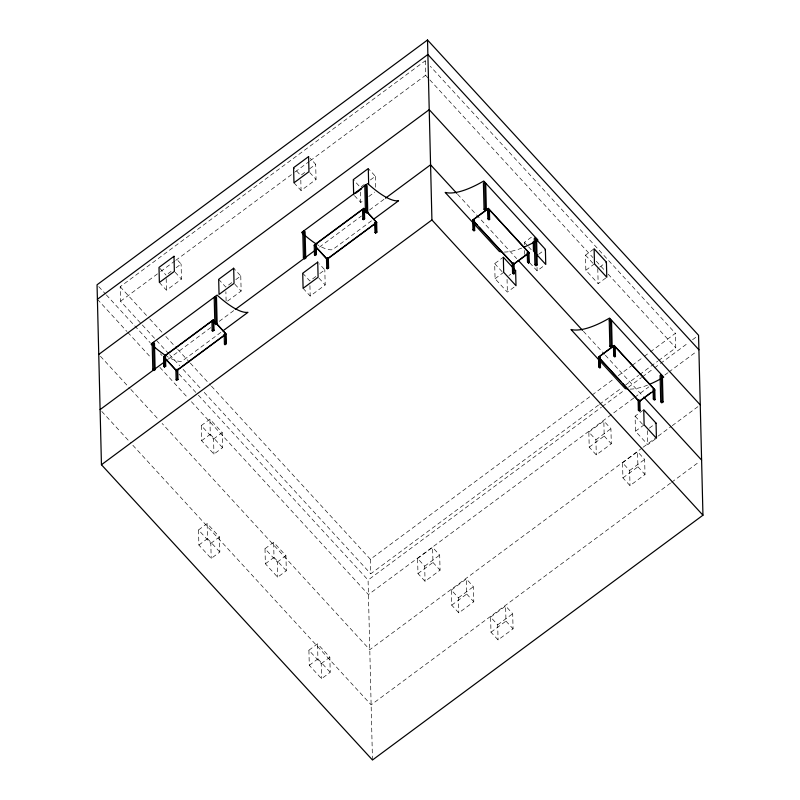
<?xml version="1.0" encoding="UTF-8"?>
<svg xmlns="http://www.w3.org/2000/svg" width="800" height="800" viewBox="0 0 800 800"><rect width="100%" height="100%" fill="white"/><g stroke="black" fill="none" stroke-linecap="round" stroke-linejoin="round"><path stroke-width="0.6" stroke-dasharray="4 3" d="M168.71 353.73L120.54 301.24L120.18 286.73L425.24 60.77L426.93 62.61M120.54 301.24L159.67 272.25M160.68 271.51L174.72 261.1M175.73 260.36L294.14 172.65M295.14 171.91L309.19 161.5M310.19 160.76L425.59 75.28L425.24 60.77M168.09 273.65L171.09 271.43M176.09 267.73L181.09 264.03L176.36 258.88M304.69 172.47L300.69 175.43L293.6 167.71M309.69 168.77L315.69 164.32L310.18 158.32M159.37 282.5L166.46 290.23L181.46 279.12L181.09 264.03M293.97 182.8L301.06 190.52L316.06 179.42L315.69 164.32M231.77 282.63L225.77 287.07L218.68 279.35M235.77 279.66L240.77 275.96L233.68 268.24M364.37 184.41L360.38 187.37L353.29 179.65M370.37 179.96L375.37 176.26L368.29 168.54M240.77 275.96L241.14 291.05L226.14 302.16L225.89 291.71M354.44 195.6L360.74 202.46L363.74 200.24M368.74 196.54L374.74 192.09M168.2 359.15L211.26 327.25M219.27 321.32L234.29 310.19M319.41 247.14L361.47 215.99M369.48 210.05L384.51 198.92M220.92 332.35L181.86 361.28A80.92 22.05 53.5 0 1 167.11 356.45M371.52 220.8L332.47 249.73A80.92 22.05 53.5 0 1 317.72 244.89M315.82 276.52L309.82 280.96L302.73 273.24M319.82 273.55L324.82 269.85L319.3 263.84M303.1 288.33L310.19 296.05L325.19 284.94L324.82 269.85M201.27 425.59L209.91 419.18L222.21 432.59L222.58 447.68L213.94 454.08L201.64 440.68L201.27 425.59L213.57 438.99L213.94 454.08M201.64 440.68L210.28 434.28L209.91 419.18M213.57 438.99L222.21 432.59M514.08 287.12L507.36 292.1L495.06 278.7L494.69 263.61L503.33 257.2M524.5 244.67L524.45 242.35L532.13 236.66M495.06 278.7L503.7 272.3M508.91 275.58L510.83 274.16M538.67 254.32L545.39 249.35M529.73 262.8L537.12 270.84L544.8 265.15M198.52 529.95L207.16 523.55L219.46 536.95L219.83 552.04L211.19 558.44L198.89 545.04L198.52 529.95L210.82 543.35L211.19 558.44M605.83 277.96L598.15 283.65L585.85 270.25L585.48 255.16L594.12 248.76M198.89 545.04L207.53 538.64L207.16 523.55M210.82 543.35L219.46 536.95M585.85 270.25L594.49 263.85M599.7 267.14L606.42 262.16M265 548.69L273.64 542.29L285.94 555.69L286.31 570.78L277.66 577.18L265.36 563.78L265 548.69L277.3 562.09L277.66 577.18M265.36 563.78L274.01 557.38L273.64 542.29M277.3 562.09L285.94 555.69M598.51 405.07L370.72 573.79L370.37 559.28L614.21 378.66M618.22 375.69L631.27 366.03M632.27 365.28L643.31 357.11M644.31 356.37L649.33 352.65M650.33 351.91L675.42 333.32L430.31 66.3M599.51 404.32L621.59 387.97M625.6 385L638.65 375.34M639.65 374.59L657.71 361.21M658.72 360.47L675.77 347.84L675.42 333.32M372.48 760L368.08 580.05L601.41 407.22M602.42 406.48L624.45 390.16M628.45 387.19L641.47 377.55M642.47 376.8L653.49 368.64M654.49 367.9L659.5 364.19M660.5 363.45L688.54 342.68M692.55 339.72L696.55 336.75M633.82 397.99L368.43 594.56L191.12 401.4M634.82 397.25L648.84 386.87M664.86 375L667.86 372.77M668.87 372.03L696.91 351.26M417.6 558.46L432.6 547.36L439.69 555.08L440.06 570.17L425.06 581.28L417.97 573.56L417.6 558.46L424.69 566.19L425.06 581.28M588.84 432.08L603.83 420.97L610.92 428.69L611.29 443.78L596.29 454.89L589.21 447.17L588.84 432.08L595.92 439.8L596.29 454.89M308.91 650.21L317.55 643.81L329.85 657.21L330.22 672.3L321.58 678.7L309.28 665.3L308.91 650.21L321.21 663.61L321.58 678.7M424.69 566.19L439.69 555.08M595.92 439.8L610.92 428.69M417.97 573.56L432.97 562.45L432.6 547.36M589.21 447.17L604.2 436.06L603.83 420.97M655.46 438.95L647.77 444.64L635.47 431.24L635.1 416.15L642.79 410.46M309.28 665.3L317.92 658.9L317.55 643.81M321.21 663.61L329.85 657.21M635.47 431.24L644.12 424.84M649.32 428.13L656.05 423.15M642.17 447.95L369.78 649.71L162.08 423.43M643.17 447.2L657.19 436.82M658.2 436.08L671.21 426.43M672.22 425.69L700.26 404.92M622.55 462.8L637.55 451.69L644.64 459.41L645.01 474.5L630.01 485.61L622.92 477.89L622.55 462.8L629.64 470.52L630.01 485.61M451.34 590.07L466.34 578.96L473.43 586.68L473.79 601.77L458.8 612.88L451.71 605.16L451.34 590.07L458.43 597.79L458.8 612.88M629.64 470.52L644.64 459.41M458.43 597.79L473.43 586.68M622.92 477.89L637.92 466.78L637.55 451.69M451.71 605.16L466.71 594.05L466.34 578.96M670.56 483.06L371.13 704.85L131.34 443.62M671.56 482.32L699.6 461.55M490.61 617.12L505.61 606.01L512.7 613.73L513.07 628.82L498.07 639.93L490.98 632.21L490.61 617.12L497.7 624.84L498.07 639.93M497.7 624.84L512.7 613.73M490.98 632.21L505.98 621.1L505.61 606.01M425.59 75.28L428.97 78.97M429.82 79.89L592.94 257.6M596.32 261.28L604.78 270.49M608.16 274.17L675.77 347.84M585.48 255.16L592.86 263.2M524.45 242.35L527.73 245.92M528.55 246.81L531.83 250.39M457.59 194.24L516.69 258.62M583.4 331.29L604.51 354.29M605.35 355.21L643.35 396.6M635.1 416.15L643.3 425.08M494.69 263.61L502.07 271.65M637.92 466.78L645.01 474.5M604.2 436.06L611.29 443.78M309.76 172.55L316.06 179.42M318.89 278.08L325.19 284.94M234.84 284.19L241.14 291.05M505.98 621.1L513.07 628.82M175.16 272.25L181.46 279.12M466.71 594.05L473.79 601.77M432.97 562.45L440.06 570.17M159.79 268.27L166.09 275.13M120.18 286.73L148.92 318.04M149.77 318.96L162.44 332.77M165.82 336.45L176.81 348.42M177.66 349.34L189.49 362.23M190.34 363.15L210.62 385.25M211.47 386.17L370.37 559.28M169.56 354.65L179.7 365.7M183.08 369.38L200.83 388.72M204.21 392.4L370.72 573.79M98.74 286.63L105.49 293.99M106.34 294.91L150.24 342.74M160.37 353.77L162.06 355.61M178.95 374.01L197.52 394.25M198.37 395.17L368.08 580.05M97.4 299.3L126.95 331.49M127.8 332.41L150.6 357.25M159.88 367.37L187.75 397.72M210.28 434.28L222.58 447.68M100.44 356.28L129.99 388.48M130.84 389.4L158.7 419.75M274.01 557.38L286.31 570.78M101.79 411.43L130.49 442.7M207.53 538.64L219.83 552.04M317.92 658.9L330.22 672.3M647.43 430.71L647.77 444.64M597.78 268.56L598.15 283.65M537.03 267.36L537.12 270.84M524.64 250.47L524.79 256.28M507.05 279.33L507.36 292.1M375.37 176.26L375.71 190.19M360.49 192.01L360.74 202.46M309.93 285.6L310.19 296.05M300.81 180.08L301.06 190.52M166.18 278.62L166.46 290.23M647.57 385.13A80.92 28.12 -42.5 0 1 629.82 389.11M521.76 248.07A80.92 28.12 -42.5 0 1 504.01 252.05"/><path stroke-width="1.2" d="M427.52 40L97.05 284.79L101.45 464.74L372.48 760L702.95 515.21L698.55 335.26L427.52 40L431.92 219.95L702.95 515.21M97.4 299.3L427.88 54.51L698.91 349.78M98.75 354.44L429.22 109.66L700.26 404.92M153.44 342.4L152.17 343.34L152.81 369.46L153.85 370.59L155.12 369.65L154.48 343.31L153.44 342.4L154.08 368.52L155.12 369.65M215.47 296.45L214.2 297.39L214.83 323.51L215.88 324.65L217.15 323.71L216.5 297.37L215.47 296.45L216.1 322.57L217.15 323.71M302.77 231.78L304.05 230.84L305.08 231.75L305.73 258.1L304.45 259.04L303.41 257.9L302.77 231.78L303.81 232.69M366.07 184.89L364.8 185.84L365.44 211.96L366.48 213.09L367.75 212.15L367.11 185.81L366.07 184.89L366.71 211.02L367.75 212.15M355.66 193.26L361.65 188.81M214.81 321.63L213.2 319.88L163.63 356.59L163.87 366.46L164.46 367.1L165.73 366.15L165.49 356.58L164.91 355.94L165.14 365.52L165.73 366.15M376.89 232.18L376.31 231.54L376.07 221.96L374.8 222.9L375.04 232.48L375.62 233.12L376.89 232.18L376.65 222.31L363.81 208.32L314.24 245.04L314.48 254.9L315.06 255.54L316.33 254.6L316.1 245.02L315.52 244.38L315.75 253.96L316.33 254.6M152.81 369.46L154.08 368.52M214.83 323.51L216.1 322.57M303.41 257.9L304.68 256.96L304.05 230.84M365.44 211.96L366.71 211.02M100.1 409.59L167.19 359.89M235.29 309.45L317.41 248.62M385.51 198.18L430.57 164.8L456.75 193.32M163.87 366.46L165.14 365.52M213.79 320.8L214.03 330.38L212.76 331.32L212.17 330.68L213.44 329.74L213.2 319.88M314.48 254.9L315.75 253.96M364.4 209.24L364.63 218.82L363.36 219.76L362.78 219.13L364.05 218.18L363.81 208.32M222.92 330.87L247.95 312.33A80.92 22.05 53.5 0 1 217.09 295.1L151 344.06A80.92 22.05 53.5 0 0 152.62 345.5M373.52 219.31L398.56 200.77A80.92 22.05 53.5 0 1 367.7 183.54L301.6 232.5A80.92 22.05 53.5 0 0 316.8 244.33M177.17 369.3L175.9 370.24L176.13 379.81L176.71 380.45L177.99 379.51L177.75 369.93L177.17 369.3L177.4 378.87L177.99 379.51M224.2 334.46L225.47 333.52L225.7 343.1L226.29 343.73L225.01 344.67L224.43 344.04L224.2 334.46L224.78 335.1L177.75 369.93M327.77 257.74L326.5 258.68L326.74 268.26L327.32 268.89L328.59 267.95L328.36 258.37L327.77 257.74L328.01 267.32L328.59 267.95M177.46 369.85L224.06 335.34M328.07 258.29L376.65 222.31M328.36 258.37L375.39 223.54L374.8 222.9M176.13 379.81L177.4 378.87M224.43 344.04L225.7 343.1M326.74 268.26L328.01 267.32M375.04 232.48L376.31 231.54M101.45 464.74L431.92 219.95M484.04 209.27L485.31 208.33L484.68 182.21L483.4 182.93L484.04 209.27L485.08 210.41L486.36 209.46L485.72 183.34M474.69 230.45L473.65 229.32L473.41 219.74L474.46 220.87L474.69 230.45L473.98 230.98L472.94 229.84L472.7 219.98L488.36 208.38L529.01 252.67L529.25 262.53L528.54 263.06L527.5 261.92L527.26 252.35L527.97 251.82L528.21 261.4L529.25 262.53M472.7 220.26L488.36 208.67L529.02 252.96L528.31 253.48M474.46 220.87L473.75 221.4L512.32 263.42L512.55 273L513.59 274.13L514.3 273.61L514.07 264.03L513.03 262.89L512.32 263.42M472.94 229.84L473.65 229.32M489.41 209.8L489.64 219.38L488.93 219.91L487.88 218.77L488.6 218.24L488.36 208.38M514.33 263.54L529.01 252.67M513.36 264.55L527.36 254.19M512.55 273L513.26 272.47L513.03 262.89M527.5 261.92L528.21 261.4M534.91 264.69L536.18 263.75L535.55 237.63L534.27 238.35L534.91 264.69L535.96 265.83L537.23 264.88L536.59 238.76M609.85 346.33L611.13 345.39L610.49 319.27L609.21 319.99L609.85 346.33L610.9 347.47L612.17 346.53L611.53 320.4M655.06 399.59L654.02 398.46L653.79 388.88L653.08 389.41L653.31 398.99L654.35 400.12L655.06 399.59L654.82 389.73L614.17 345.44L598.51 357.04L598.75 366.9L599.79 368.04L600.5 367.51L600.27 357.93L599.23 356.8L599.46 366.38L600.5 367.51M598.52 357.33L614.17 345.73L654.83 390.02M600.27 357.93L599.56 358.46L638.13 400.48L638.36 410.06L639.4 411.19L640.12 410.67L639.88 401.09L638.84 399.95L638.13 400.48M614.51 347.39L615.22 346.86L615.45 356.44L614.74 356.97L613.7 355.83L613.46 346.25M598.75 366.9L599.46 366.38M613.7 355.83L614.41 355.3L614.17 345.44M650.91 392.63L639.16 401.33L622.57 383.25M639.88 401.09L653.17 391.25M638.36 410.06L639.07 409.53L638.84 399.95M653.31 398.99L654.02 398.46M660.73 401.75L662 400.81L661.36 374.69L660.08 375.41L660.73 401.75L661.77 402.89L663.04 401.94L662.4 375.82M537.19 240.41L545.39 249.35L545.76 264.44L536.74 254.61M609.21 319.99L610.25 321.12M535.1 252.82L533.46 251.04L533.23 241.75M485.31 208.33L486.36 209.46M536.18 263.75L537.23 264.88M611.13 345.39L612.17 346.53M662 400.81L663.04 401.94M488.6 218.24L489.64 219.38M614.41 355.3L615.45 356.44M518.38 260.46L582.55 330.37M644.19 397.52L701.6 460.07M472.7 219.98L477.67 225.4M479.33 227.21L512.52 263.36M600.17 358.85L620.91 381.44M513.26 272.47L514.3 273.61M639.07 409.53L640.12 410.67M376.66 222.6L363.82 208.61L314.24 245.33L314.83 245.96M364.05 218.18L364.63 218.82M316.65 247.66L327.08 259.03M315.66 246.87L327.09 259.32M304.68 256.96L305.73 258.1M216.41 323.37L226.04 333.87L226.29 343.73M226.05 334.15L213.21 320.16L163.64 356.88L164.22 357.52L164.46 367.1M212.52 321.74L211.94 321.11L212.17 330.68M213.44 329.74L214.03 330.38M166.04 359.22L176.47 370.59M165.06 358.43L176.48 370.87M599.59 359.66L599.67 363.25M528.39 257.07L528.54 263.06M487.65 209.19L487.88 218.77M375.39 223.54L375.62 233.12M368.65 183.63L368.29 168.54L353.29 179.65L353.66 194.74M362.54 209.55L362.78 219.13M224.96 342.28L225.01 344.67M166.2 355.88A80.92 22.05 53.5 0 1 154.22 346.89M649.36 384.4A80.92 28.12 -42.5 0 0 663.73 377.13L609.53 318.08A80.92 28.12 -42.5 0 1 570.98 329.49L625.19 388.54A80.92 28.12 -42.5 0 0 627.39 388.95M523.55 247.34A80.92 28.12 -42.5 0 0 537.92 240.07L483.72 181.02A80.92 28.12 -42.5 0 1 445.17 192.42L499.38 251.48A80.92 28.12 -42.5 0 0 501.58 251.89M174 256.3L159 267.41L159.37 282.5L174.37 271.4L174 256.3M308.6 156.6L293.6 167.71L293.97 182.8L308.97 171.69L308.6 156.6M233.68 268.24L218.68 279.35L219.05 294.44L234.05 283.33L233.68 268.24M317.73 262.13L302.73 273.24L303.1 288.33L318.1 277.22L317.73 262.13M606.42 262.16L594.12 248.76L594.49 263.85L606.79 277.25L606.42 262.16M656.05 423.15L643.75 409.75L644.12 424.84L656.42 438.24L656.05 423.15M515.63 270.61L503.33 257.2L503.7 272.3L516 285.7L515.63 270.61"/></g></svg>
